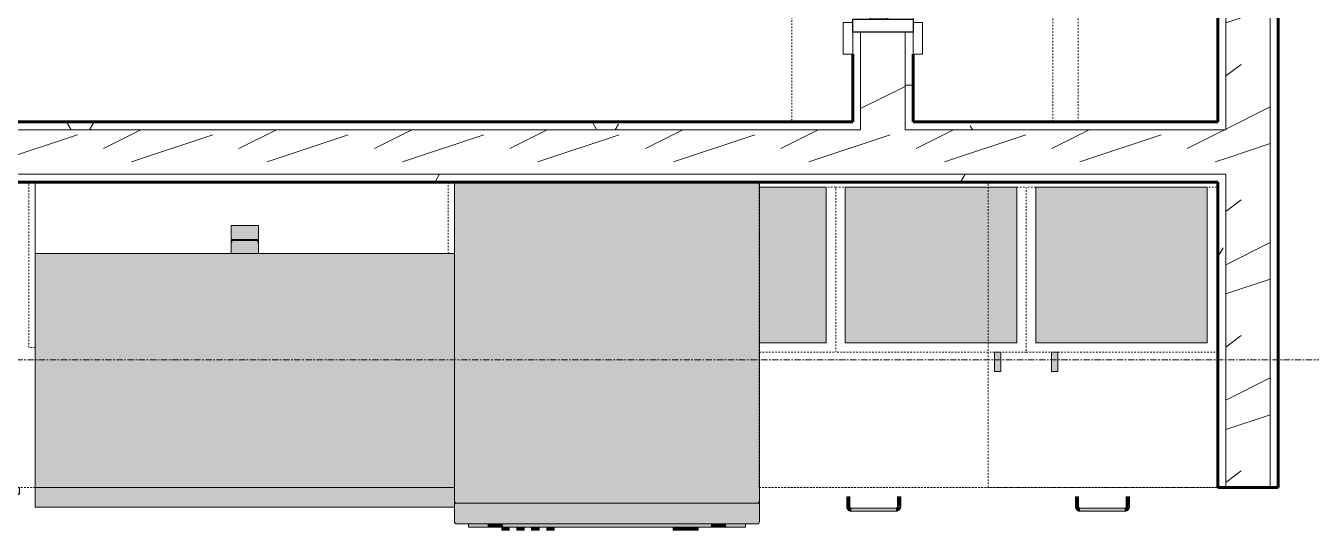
# Model space of a CAD drawing. Header units: inches. Extents: x -4169 to -1846, y 9706 to 12377.
# Drawn here: x -3279.5 to -3178.3, y 10153.8 to 10193.5 of the extents above; entities that cross this region are included whole.
import ezdxf

# ---------------------------------------------------------------- set-up
doc = ezdxf.new("R2010")
doc.units = ezdxf.units.IN
doc.header["$MEASUREMENT"] = 0
doc.linetypes.add('Dash', pattern=[0.25, 0.125, -0.125])
doc.linetypes.add('Grid Line 1_2_', pattern=[0.875, 0.5, -0.125, 0.125, -0.125])
for name, color, linetype, lineweight in [('0-1', 7, 'Continuous', 5), ('0-2', 10, 'Continuous', 18), ('A-DOOR-1', 7, 'Continuous', 9), ('A-DOOR-2', 50, 'Continuous', 30), ('A-DOOR-FRAM-1', 50, 'Continuous', 30), ('A-GENM-1', 11, 'Continuous', 9), ('A-GENM-2', 7, 'Continuous', 9), ('A-WALL-2', 250, 'Continuous', 60), ('A-WALL-3', 10, 'Continuous', 18), ('A-WALL-PATT-1', 7, 'Continuous', 9), ('A-WALL-PATT-2', 253, 'Continuous', 9), ('I-FURN-HDLN-1', 7, 'Dash', 9), ('P-SANR-FIXT-2', 7, 'Continuous', 9), ('P-SANR-FIXT-3', 55, 'Continuous', 9), ('Q-CASE', 31, 'Continuous', 9), ('Q-CASE-1', 253, 'Continuous', 9), ('Q-CASE-3', 7, 'Continuous', 9), ('Q-CASE-4', 7, 'Dash', 9), ('Q-CASE-HDLN-1', 7, 'Dash', 9), ('Q-CASE-HDLN-2', 31, 'Continuous', 9), ('Q-SPCQ-1', 8, 'Continuous', 5), ('Q-SPCQ-2', 7, 'Continuous', 9), ('S-GRID-1', 1, 'Grid Line 1_2_', 9)]:
    doc.layers.add(name, color=color, linetype=linetype, lineweight=lineweight)
pattern_1 = [(0, (0, 0), (20.48, 5.12), [0.845, -14.515, 0.845, -14.515, -81.92]), (0, (0, 0), (20.48, 5.12), [-30.72, 0.845, -29.875, 0.845, -14.515, -35.84]), (0, (0, 0), (20.48, 5.12), [-76.8, 0.845, -9.395, 0.845, -24.755]), (120, (7.68, 2.56), (-14.67405, 15.1762003), [0.845, -14.515, 0.845, -14.515, -81.92]), (120, (7.68, 2.56), (-14.67405, 15.1762003), [-30.72, 0.845, -29.875, 0.845, -14.515, -35.84]), (120, (7.68, 2.56), (-14.67405, 15.1762003), [-76.8, 0.845, -9.395, 0.845, -24.755]), (240, (10.24, 12.8), (-5.80595, -20.2962003), [0.845, -14.515, 0.845, -14.515, -81.92]), (240, (10.24, 12.8), (-5.80595, -20.2962003), [-30.72, 0.845, -29.875, 0.845, -14.515, -35.84]), (240, (10.24, 12.8), (-5.80595, -20.2962003), [-76.8, 0.845, -9.395, 0.845, -24.755])]
pattern_2 = [(216.87, (4.265, 10.662), (31.9871619, 21.32545714), [5.331, -47.981]), (206.565, (10.662, 7.464), (-10.662476, -10.6620098), [11.921, -11.921]), (198.435, (10.662, 2.132), (-21.3244936, -10.6625869), [6.744, -26.974])]

# ---------------------------------------------------------------- blocks, each defined once
blk = doc.blocks.new('FOLDING_SLIDING CLOSET - 60_ x 80_-1494136-ENLARGED RCP - 1ST FLOOR PLAN')
at = {"layer": 'A-DOOR-1'}
for p, q in [((-32.75, 3.25), (-30.25, 3.25)), ((-32.75, 2.5), (-32.75, 3.25)), ((-30.25, 3.25), (-30.25, 2.5)), ((30.25, 3.25), (32.75, 3.25)), ((30.25, 2.5), (30.25, 3.25)), ((32.75, 3.25), (32.75, 2.5)), ((-30.25, 2.5), (-32.75, 2.5)), ((32.75, 2.5), (30.25, 2.5)), ((-32.75, -2.25), (-30.25, -2.25)), ((-32.75, -3), (-32.75, -2.25)), ((-30.25, -3), (-32.75, -3)), ((-30.25, -2.25), (-30.25, -3)), ((30.25, -2.25), (32.75, -2.25)), ((30.25, -3), (30.25, -2.25)), ((32.75, -3), (30.25, -3)), ((32.75, -2.25), (32.75, -3))]:
    blk.add_line(p, q, dxfattribs=at)
at = {"layer": 'A-DOOR-2'}
for p, q in [((-1, 0.5), (30, 0.5)), ((-1, -0.88), (-1, 0.5)), ((30, 0.5), (30, -0.88)), ((-30, -0.88), (1, -0.88)), ((-30, -2.25), (-30, -0.88)), ((30, -0.88), (-1, -0.88)), ((1, -0.88), (1, -2.25)), ((1, -2.25), (-30, -2.25))]:
    blk.add_line(p, q, dxfattribs=at)
at = {"layer": 'A-DOOR-FRAM-1'}
for p, q in [((-31, 2.5), (-30, 2.5)), ((-31, -2.25), (-31, 2.5)), ((-30, 2.5), (-30, -2.25)), ((30, 2.5), (31, 2.5)), ((30, -2.25), (30, 2.5)), ((31, 2.5), (31, -2.25)), ((-30, -2.25), (-31, -2.25)), ((31, -2.25), (30, -2.25))]:
    blk.add_line(p, q, dxfattribs=at)
blk = doc.blocks.new('OD_CW_Closet - OD_CW_Closet-2480202-ENLARGED RCP - 1ST FLOOR PLAN')
at = {"layer": 'Q-CASE-HDLN-1'}
for p, q in [((8.8, 0), (68.8, 0)), ((0.74, -11), (75.64, -11)), ((0.74, -13), (75.64, -13))]:
    blk.add_line(p, q, dxfattribs=at)
blk = doc.blocks.new('OD_CW_Countertop - OD_CW_Countertop-2425089-ENLARGED RCP - 1ST FLOOR PLAN')
at = {"layer": 'Q-CASE-HDLN-1'}
for p, q in [((0.74, 0), (36.83, 0)), ((93.83, 0), (95.08, 0))]:
    blk.add_line(p, q, dxfattribs=at)
blk = doc.blocks.new('300 Series Wall Hung Cabinet_302 - 33_-2352489-ENLARGED RCP - 1ST FLOOR PLAN')
at = {"layer": 'Q-CASE-4'}
for p, q in [((16, 15.38), (16.5, 15.38)), ((16.5, 15.38), (16.5, 2.37)), ((-16.5, 2.37), (-16.5, 7.97))]:
    blk.add_line(p, q, dxfattribs=at)
blk = doc.blocks.new('Base_Unit_4_drawer_12137 - 15_-2364154-ENLARGED RCP - 1ST FLOOR PLAN')
at = {"layer": 'Q-CASE'}
for points in [[(-4.17, -24), (6.49, -24), (6.49, -2), (-5.01, -2), (-5.01, -24)], [(4.27, -24.54), (6.99, -24.54), (6.99, -24), (-5.64, -24), (-5.64, -24.54), (0.05, -24.54)], [(4.27, -24.59), (6.77, -24.59), (6.85, -24.54), (-5.53, -24.56), (-5.42, -24.59), (0.05, -24.59)], [(-5.16, -24.67), (6.61, -24.67), (6.77, -24.59), (-5.42, -24.59), (-5.26, -24.67)], [(6.24, -24.75), (6.42, -24.68), (6.24, -24.67), (-5.01, -24.69), (-4.81, -24.75), (4.27, -24.75)], [(-1.23, -25.5), (-1.14, -25.5), (-1.15, -24.75), (-1.38, -24.75), (-1.37, -25.5), (-1.23, -25.5)], [(2.7, -25.5), (2.86, -25.5), (2.85, -24.75), (2.62, -24.75), (2.63, -25.5), (2.68, -25.5)], [(-1.01, -25.84), (-1.03, -25.64), (-1.2, -25.5), (-1.35, -25.5), (-1.31, -25.69), (-1.28, -25.77), (-1.12, -25.83)], [(0.05, -25.87), (2.49, -25.86), (2.49, -25.62), (-1.01, -25.64), (-1.01, -25.87)], [(2.49, -25.84), (2.64, -25.81), (2.76, -25.75), (2.82, -25.61), (2.8, -25.5), (2.65, -25.5), (2.49, -25.69), (2.49, -25.81)], [(2.49, -25.64), (2.6, -25.55), (2.62, -25.51), (2.5, -25.63)]]:
    blk.add_hatch(color=256, dxfattribs=at).paths.add_polyline_path(points, flags=0)
at = {"layer": 'Q-CASE-HDLN-1'}
for p, q in [((8.24, 0), (-6.76, 0)), ((-6.76, -24), (-6.76, 0)), ((8.24, -24), (8.24, 0)), ((8.24, -24), (-6.76, -24))]:
    blk.add_line(p, q, dxfattribs=at)
at = {"layer": 'Q-CASE-HDLN-2'}
for p, q in [((-5.01, -24), (-5.01, -2)), ((-5.01, -2), (6.49, -2)), ((6.49, -2), (6.49, -24)), ((6.99, -24), (-5.64, -24)), ((-5.64, -24.54), (-5.64, -24)), ((6.99, -24), (6.99, -24.54)), ((6.99, -24.54), (-5.64, -24.54)), ((-5.42, -24.59), (6.77, -24.59)), ((6.54, -24.67), (-5.19, -24.67)), ((-4.89, -24.75), (6.24, -24.75)), ((-1.39, -25.5), (-1.39, -24.75)), ((-1.39, -25.5), (-1.39, -24.75)), ((-1.39, -25.5), (-1.39, -24.75)), ((-1.39, -25.5), (-1.39, -24.75)), ((-1.14, -24.75), (-1.14, -25.5)), ((-1.14, -24.75), (-1.14, -25.5)), ((-1.14, -24.75), (-1.14, -25.5)), ((-1.14, -24.75), (-1.14, -25.5)), ((2.61, -25.5), (2.61, -24.75)), ((2.61, -25.5), (2.61, -24.75)), ((2.61, -25.5), (2.61, -24.75)), ((2.61, -25.5), (2.61, -24.75)), ((2.86, -24.75), (2.86, -25.5)), ((2.86, -24.75), (2.86, -25.5)), ((2.86, -24.75), (2.86, -25.5)), ((2.86, -24.75), (2.86, -25.5)), ((-1.31, -25.72), (-1.39, -25.5)), ((-1.31, -25.72), (-1.39, -25.5)), ((-1.31, -25.72), (-1.39, -25.5)), ((-1.14, -25.5), (-1.12, -25.54)), ((-1.14, -25.5), (-1.12, -25.54)), ((-1.14, -25.5), (-1.12, -25.54)), ((-1.01, -25.87), (-1.1, -25.83)), ((-1.01, -25.87), (-1.1, -25.83)), ((-1.01, -25.87), (-1.1, -25.83)), ((-1.01, -25.62), (2.49, -25.62)), ((2.49, -25.87), (-1.01, -25.87)), ((2.49, -25.62), (2.52, -25.6)), ((2.49, -25.62), (2.52, -25.6)), ((2.49, -25.62), (2.52, -25.6)), ((2.71, -25.8), (2.49, -25.87)), ((2.71, -25.8), (2.49, -25.87)), ((2.71, -25.8), (2.49, -25.87)), ((2.86, -25.5), (2.82, -25.59)), ((2.86, -25.5), (2.82, -25.59)), ((2.86, -25.5), (2.82, -25.59))]:
    blk.add_line(p, q, dxfattribs=at)
at = {"layer": 'Q-CASE-HDLN-2', "flags": 128}
for points in [[(-1.01, -25.87), (-1.31, -25.72), (-1.39, -25.5)], [(-1.14, -25.5), (-1.08, -25.61), (-1.01, -25.62)], [(2.86, -25.5), (2.71, -25.8), (2.49, -25.87)], [(2.49, -25.62), (2.59, -25.57), (2.61, -25.5)]]:
    blk.add_lwpolyline(points, dxfattribs=at)
at = {"layer": 'Q-CASE-HDLN-2'}
for points in [[(-5.64, -24.54), (-5.6, -24.54), (-5.53, -24.55), (-5.45, -24.58), (-5.42, -24.59)], [(-5.42, -24.59), (-5.4, -24.61), (-5.34, -24.64), (-5.26, -24.67), (-5.19, -24.67), (-5.16, -24.67)], [(-5.16, -24.67), (-5.19, -24.67), (-5.23, -24.67), (-5.26, -24.67)], [(-5.26, -24.67), (-5.23, -24.67), (-5.19, -24.67), (-5.16, -24.67)], [(-5.16, -24.67), (-5.19, -24.67), (-5.23, -24.67), (-5.26, -24.67)], [(-5.26, -24.67), (-5.23, -24.67), (-5.19, -24.67), (-5.16, -24.67)], [(-5.16, -24.67), (-5.19, -24.67), (-5.23, -24.67), (-5.26, -24.67)], [(-5.07, -24.68), (-5.03, -24.68), (-4.97, -24.7), (-4.91, -24.73), (-4.89, -24.75)], [(6.42, -24.68), (6.38, -24.68), (6.32, -24.7), (6.26, -24.73), (6.24, -24.75)], [(6.77, -24.59), (6.75, -24.61), (6.69, -24.64), (6.61, -24.67), (6.55, -24.67), (6.51, -24.67)], [(6.61, -24.67), (6.58, -24.67), (6.54, -24.67), (6.51, -24.67)], [(6.61, -24.67), (6.58, -24.67), (6.55, -24.67), (6.51, -24.67)], [(6.61, -24.67), (6.58, -24.67), (6.54, -24.67), (6.51, -24.67)], [(6.61, -24.67), (6.58, -24.67), (6.55, -24.67), (6.51, -24.67)], [(6.61, -24.67), (6.58, -24.67), (6.54, -24.67), (6.51, -24.67)], [(6.99, -24.54), (6.95, -24.54), (6.88, -24.55), (6.81, -24.58), (6.77, -24.59)]]:
    blk.add_open_spline(points, degree=3, dxfattribs=at)
blk = doc.blocks.new('Vanity Cabinet-Double Door - 33_-2164608-ENLARGED RCP - 1ST FLOOR PLAN')
at = {"layer": 'Q-CASE-3'}
for p, q in [((-15.76, -24), (-15.76, 0)), ((-15.76, 0), (17.24, 0)), ((17.24, 0), (17.24, -24)), ((17.24, -24), (-15.76, -24))]:
    blk.add_line(p, q, dxfattribs=at)
blk = doc.blocks.new('300 Series Wall Hung Cabinet_301 - 15_ x 30_-2451780-ENLARGED RCP - 1ST FLOOR PLAN')
at = {"layer": 'Q-CASE-1'}
blk.add_hatch(color=256, dxfattribs=at).paths.add_polyline_path([(1.5, -12.44), (6.75, -12.44), (6.75, -0.19), (1.5, -0.19), (1.5, -12.28)], flags=0)
at = {"layer": 'Q-CASE-3'}
for p, q in [((1.5, -0.19), (6.75, -0.19)), ((6.75, -0.19), (6.75, -12.44)), ((6.75, -12.44), (1.5, -12.44))]:
    blk.add_line(p, q, dxfattribs=at)
at = {"layer": 'Q-CASE-4'}
for p, q in [((7.5, -0.19), (1.5, -0.19)), ((7.5, -13.19), (7.5, -0.19)), ((1.5, -13.19), (7.5, -13.19))]:
    blk.add_line(p, q, dxfattribs=at)
blk = doc.blocks.new('Drawer_Base_Cabinet_3_drawer_12205 - 18_-2359198-ENLARGED RCP - 1ST FLOOR PLAN')
at = {"layer": 'Q-CASE'}
for points in [[(-1.15, 25.5), (-1.38, 25.5), (-1.37, 24.75), (-1.14, 24.75), (-1.14, 25.5)], [(-1.01, 25.84), (-1.2, 25.8), (-1.28, 25.77), (-1.34, 25.61), (-1.32, 25.5), (-1.15, 25.52), (-1.01, 25.69), (-1.01, 25.81)], [(-1.01, 25.64), (-1.12, 25.55), (-1.14, 25.51), (-1.02, 25.63)], [(-1.01, 25.87), (-1.01, 25.62), (2.49, 25.64), (2.49, 25.87)], [(2.49, 25.84), (2.51, 25.64), (2.68, 25.5), (2.83, 25.5), (2.79, 25.69), (2.72, 25.78), (2.6, 25.83)], [(2.68, 25.5), (2.62, 25.5), (2.63, 24.75), (2.86, 24.75), (2.85, 25.5), (2.7, 25.5)]]:
    blk.add_hatch(color=256, dxfattribs=at).paths.add_polyline_path(points, flags=0)
at = {"layer": 'Q-CASE-HDLN-1'}
for p, q in [((9.74, 24), (-8.26, 24)), ((-8.26, 24), (-8.26, 0)), ((9.74, 24), (9.74, 0)), ((9.74, 0), (-8.26, 0))]:
    blk.add_line(p, q, dxfattribs=at)
at = {"layer": 'Q-CASE-HDLN-2'}
for p, q in [((-1.39, 24.75), (-1.39, 25.5)), ((-1.39, 24.75), (-1.39, 25.5)), ((-1.39, 24.75), (-1.39, 25.5)), ((-1.14, 25.5), (-1.14, 24.75)), ((-1.14, 25.5), (-1.14, 24.75)), ((-1.14, 25.5), (-1.14, 24.75)), ((-1.01, 25.87), (2.49, 25.87)), ((2.49, 25.62), (-1.01, 25.62)), ((2.61, 24.75), (2.61, 25.5)), ((2.61, 24.75), (2.61, 25.5)), ((2.61, 24.75), (2.61, 25.5)), ((2.86, 25.5), (2.86, 24.75)), ((2.86, 25.5), (2.86, 24.75)), ((2.86, 25.5), (2.86, 24.75)), ((-1.39, 24.75), (-1.14, 24.75)), ((-1.38, 24.75), (-1.39, 24.75)), ((-1.39, 24.75), (-1.38, 24.75)), ((-1.38, 24.75), (-1.39, 24.75)), ((-1.39, 24.75), (-1.38, 24.75)), ((-1.38, 24.75), (-1.39, 24.75)), ((-1.14, 24.75), (-1.14, 24.75)), ((-1.14, 24.75), (-1.14, 24.75)), ((-1.14, 24.75), (-1.14, 24.75)), ((-1.14, 24.75), (-1.14, 24.75)), ((-1.14, 24.75), (-1.14, 24.75)), ((2.62, 24.75), (2.61, 24.75)), ((2.61, 24.75), (2.86, 24.75)), ((2.62, 24.75), (2.61, 24.75)), ((2.61, 24.75), (2.62, 24.75)), ((2.62, 24.75), (2.61, 24.75)), ((2.61, 24.75), (2.62, 24.75)), ((2.86, 24.75), (2.86, 24.75)), ((2.86, 24.75), (2.86, 24.75)), ((2.86, 24.75), (2.86, 24.75)), ((2.86, 24.75), (2.86, 24.75)), ((2.86, 24.75), (2.86, 24.75))]:
    blk.add_line(p, q, dxfattribs=at)
at = {"layer": 'Q-CASE-HDLN-2', "flags": 128}
for points in [[(-1.39, 25.5), (-1.39, 25.51), (-1.39, 25.53), (-1.38, 25.54), (-1.38, 25.56), (-1.38, 25.57), (-1.38, 25.59), (-1.37, 25.6), (-1.37, 25.62), (-1.36, 25.63), (-1.36, 25.65), (-1.35, 25.66), (-1.34, 25.67), (-1.34, 25.69), (-1.33, 25.7), (-1.32, 25.71), (-1.31, 25.72), (-1.3, 25.74), (-1.29, 25.75), (-1.28, 25.76), (-1.27, 25.77), (-1.26, 25.78), (-1.25, 25.79), (-1.24, 25.8), (-1.23, 25.81), (-1.21, 25.82), (-1.2, 25.82), (-1.19, 25.83), (-1.18, 25.84), (-1.16, 25.84), (-1.15, 25.85), (-1.13, 25.85), (-1.12, 25.86), (-1.11, 25.86), (-1.09, 25.87), (-1.08, 25.87), (-1.06, 25.87), (-1.05, 25.87), (-1.03, 25.87), (-1.02, 25.87), (-1.01, 25.87)], [(-1.39, 25.5), (-1.39, 25.51), (-1.39, 25.53), (-1.38, 25.54), (-1.38, 25.56), (-1.38, 25.57), (-1.38, 25.59), (-1.37, 25.6), (-1.37, 25.62), (-1.36, 25.63), (-1.36, 25.65), (-1.35, 25.66), (-1.34, 25.67), (-1.34, 25.69), (-1.33, 25.7), (-1.32, 25.71), (-1.31, 25.72), (-1.3, 25.74), (-1.29, 25.75), (-1.28, 25.76)], [(-1.39, 25.5), (-1.39, 25.51), (-1.39, 25.53), (-1.38, 25.54), (-1.38, 25.56), (-1.38, 25.57), (-1.38, 25.59), (-1.37, 25.6), (-1.37, 25.62), (-1.36, 25.63), (-1.36, 25.65), (-1.35, 25.66), (-1.34, 25.67), (-1.34, 25.69), (-1.33, 25.7), (-1.32, 25.71), (-1.31, 25.72), (-1.3, 25.74), (-1.29, 25.75), (-1.28, 25.76)], [(-1.26, 25.78), (-1.25, 25.79), (-1.24, 25.8), (-1.23, 25.81), (-1.21, 25.82), (-1.2, 25.82), (-1.19, 25.83), (-1.18, 25.84), (-1.16, 25.84), (-1.15, 25.85), (-1.13, 25.85), (-1.12, 25.86), (-1.11, 25.86), (-1.09, 25.87), (-1.08, 25.87), (-1.06, 25.87), (-1.05, 25.87), (-1.03, 25.87), (-1.02, 25.87), (-1.01, 25.87)], [(-1.26, 25.78), (-1.25, 25.79), (-1.24, 25.8), (-1.23, 25.81), (-1.21, 25.82), (-1.2, 25.82), (-1.19, 25.83), (-1.18, 25.84), (-1.16, 25.84), (-1.15, 25.85), (-1.13, 25.85), (-1.12, 25.86), (-1.11, 25.86), (-1.09, 25.87), (-1.08, 25.87), (-1.06, 25.87), (-1.05, 25.87), (-1.03, 25.87), (-1.02, 25.87), (-1.01, 25.87)], [(-1.05, 25.62), (-1.05, 25.62), (-1.06, 25.62), (-1.06, 25.62), (-1.07, 25.61), (-1.07, 25.61), (-1.07, 25.61), (-1.08, 25.61), (-1.08, 25.6), (-1.09, 25.6), (-1.09, 25.6), (-1.09, 25.59), (-1.1, 25.59), (-1.1, 25.59), (-1.11, 25.58), (-1.11, 25.58), (-1.11, 25.58), (-1.11, 25.57), (-1.12, 25.57), (-1.12, 25.56), (-1.12, 25.56), (-1.12, 25.55), (-1.13, 25.55), (-1.13, 25.55), (-1.13, 25.54), (-1.13, 25.54), (-1.13, 25.53), (-1.13, 25.53), (-1.14, 25.52), (-1.14, 25.52), (-1.14, 25.51), (-1.14, 25.51), (-1.14, 25.5), (-1.14, 25.5)], [(-1.14, 25.51), (-1.14, 25.51), (-1.14, 25.5), (-1.14, 25.5)], [(-1.14, 25.51), (-1.14, 25.51), (-1.14, 25.5), (-1.14, 25.5)], [(-1.01, 25.62), (-1.02, 25.62), (-1.02, 25.62), (-1.03, 25.62), (-1.03, 25.62), (-1.04, 25.62), (-1.04, 25.62), (-1.05, 25.62)], [(-1.01, 25.62), (-1.02, 25.62), (-1.02, 25.62)], [(-1.01, 25.62), (-1.02, 25.62), (-1.02, 25.62)], [(2.49, 25.87), (2.5, 25.87), (2.52, 25.87), (2.53, 25.87), (2.55, 25.87), (2.56, 25.87), (2.58, 25.86), (2.59, 25.86), (2.61, 25.86), (2.62, 25.85), (2.63, 25.85), (2.65, 25.84), (2.66, 25.83), (2.67, 25.83), (2.69, 25.82), (2.7, 25.81), (2.71, 25.8), (2.72, 25.79), (2.73, 25.78), (2.75, 25.77), (2.76, 25.76), (2.77, 25.75), (2.78, 25.74), (2.79, 25.73), (2.79, 25.72), (2.8, 25.7), (2.81, 25.69), (2.82, 25.68), (2.83, 25.66), (2.83, 25.65), (2.84, 25.64), (2.84, 25.62), (2.85, 25.61), (2.85, 25.59), (2.85, 25.58), (2.86, 25.56), (2.86, 25.55), (2.86, 25.53), (2.86, 25.52), (2.86, 25.5), (2.86, 25.5)], [(2.49, 25.87), (2.5, 25.87), (2.52, 25.87), (2.53, 25.87), (2.55, 25.87), (2.56, 25.87), (2.58, 25.86), (2.59, 25.86), (2.61, 25.86), (2.62, 25.85), (2.63, 25.85), (2.65, 25.84), (2.66, 25.83), (2.67, 25.83), (2.69, 25.82), (2.7, 25.81), (2.71, 25.8), (2.72, 25.79), (2.73, 25.78), (2.75, 25.77)], [(2.49, 25.87), (2.5, 25.87), (2.52, 25.87), (2.53, 25.87), (2.55, 25.87), (2.56, 25.87), (2.58, 25.86), (2.59, 25.86), (2.61, 25.86), (2.62, 25.85), (2.63, 25.85), (2.65, 25.84), (2.66, 25.83), (2.67, 25.83), (2.69, 25.82), (2.7, 25.81), (2.71, 25.8), (2.72, 25.79), (2.73, 25.78), (2.75, 25.77)], [(2.61, 25.5), (2.61, 25.5), (2.61, 25.51), (2.61, 25.51), (2.61, 25.52), (2.61, 25.52), (2.61, 25.53), (2.61, 25.53), (2.61, 25.54), (2.6, 25.54), (2.6, 25.55), (2.6, 25.55), (2.6, 25.56), (2.6, 25.56), (2.59, 25.57), (2.59, 25.57), (2.59, 25.57), (2.58, 25.58), (2.58, 25.58), (2.58, 25.59), (2.57, 25.59), (2.57, 25.59), (2.57, 25.6), (2.56, 25.6), (2.56, 25.6), (2.56, 25.61), (2.55, 25.61), (2.55, 25.61), (2.54, 25.61), (2.54, 25.61), (2.53, 25.62), (2.53, 25.62), (2.52, 25.62), (2.52, 25.62), (2.51, 25.62), (2.51, 25.62), (2.5, 25.62), (2.5, 25.62), (2.49, 25.62), (2.49, 25.62), (2.49, 25.62)], [(2.5, 25.62), (2.49, 25.62), (2.49, 25.62)], [(2.5, 25.62), (2.49, 25.62), (2.49, 25.62)], [(2.61, 25.5), (2.61, 25.5), (2.61, 25.51)], [(2.61, 25.5), (2.61, 25.5), (2.61, 25.51)], [(2.77, 25.75), (2.78, 25.74), (2.79, 25.73), (2.79, 25.72), (2.8, 25.7), (2.81, 25.69), (2.82, 25.68), (2.83, 25.66), (2.83, 25.65), (2.84, 25.64), (2.84, 25.62), (2.85, 25.61), (2.85, 25.59), (2.85, 25.58), (2.86, 25.56), (2.86, 25.55), (2.86, 25.53), (2.86, 25.52), (2.86, 25.5), (2.86, 25.5)], [(2.77, 25.75), (2.78, 25.74), (2.79, 25.73), (2.79, 25.72), (2.8, 25.7), (2.81, 25.69), (2.82, 25.68), (2.83, 25.66), (2.83, 25.65), (2.84, 25.64), (2.84, 25.62), (2.85, 25.61), (2.85, 25.59), (2.85, 25.58), (2.86, 25.56), (2.86, 25.55), (2.86, 25.53), (2.86, 25.52), (2.86, 25.5), (2.86, 25.5)]]:
    blk.add_lwpolyline(points, dxfattribs=at)
blk = doc.blocks.new('Bed-Standard - Queen 60_ x 79_-1433484-ENLARGED RCP - 1ST FLOOR PLAN')
at = {"layer": 'I-FURN-HDLN-1'}
for p, q in [((-55.31, 77.3), (64.69, 77.3)), ((64.69, 77.3), (64.69, -37.7))]:
    blk.add_line(p, q, dxfattribs=at)
blk = doc.blocks.new('300 Series Wall Hung Cabinet_301 - 15_ x 30_-2451685-ENLARGED RCP - 1ST FLOOR PLAN')
at = {"layer": 'Q-CASE-1'}
for points in [[(-5.01, 14.69), (-5.5, 14.69), (-5.5, 13.19), (-5.01, 13.19)], [(6.75, 12.44), (-6.75, 12.44), (-6.75, 0.19), (6.75, 0.19), (6.75, 2)]]:
    blk.add_hatch(color=256, dxfattribs=at).paths.add_polyline_path(points, flags=0)
at = {"layer": 'Q-CASE-3'}
for p, q in [((-5.01, 14.69), (-5.5, 14.69)), ((-5.5, 14.69), (-5.5, 13.19)), ((-5.01, 13.19), (-5.01, 14.69)), ((-5.5, 13.19), (-5.01, 13.19)), ((-6.75, 0.19), (-6.75, 12.44)), ((-6.75, 12.44), (6.75, 12.44)), ((6.75, 12.44), (6.75, 0.19)), ((6.75, 0.19), (-6.75, 0.19))]:
    blk.add_line(p, q, dxfattribs=at)
at = {"layer": 'Q-CASE-4'}
for p, q in [((-7.5, 0.19), (-7.5, 13.19)), ((-7.5, 13.19), (7.5, 13.19)), ((7.5, 13.19), (7.5, 0.19)), ((7.5, 0.19), (-7.5, 0.19))]:
    blk.add_line(p, q, dxfattribs=at)
blk = doc.blocks.new('300 Series Wall Hung Cabinet_301 - 15_ x 30_-V39-ENLARGED RCP - 1ST FLOOR PLAN')
at = {"layer": 'Q-CASE-1'}
for points in [[(6.75, -12.44), (6.75, -0.19), (-6.75, -0.19), (-6.75, -12.44), (-0.83, -12.44)], [(-5.01, -14.69), (-5.01, -13.19), (-5.5, -13.19), (-5.5, -14.69)]]:
    blk.add_hatch(color=256, dxfattribs=at).paths.add_polyline_path(points, flags=0)
at = {"layer": 'Q-CASE-3'}
for p, q in [((-6.75, -12.44), (-6.75, -0.19)), ((-6.75, -0.19), (6.75, -0.19)), ((6.75, -0.19), (6.75, -12.44)), ((6.75, -12.44), (-6.75, -12.44)), ((-5.01, -13.19), (-5.5, -13.19)), ((-5.5, -13.19), (-5.5, -14.69)), ((-5.01, -14.69), (-5.01, -13.19)), ((-5.5, -14.69), (-5.01, -14.69))]:
    blk.add_line(p, q, dxfattribs=at)
at = {"layer": 'Q-CASE-4'}
for p, q in [((7.5, -0.19), (-7.5, -0.19)), ((-7.5, -0.19), (-7.5, -13.19)), ((7.5, -13.19), (7.5, -0.19)), ((-7.5, -13.19), (7.5, -13.19))]:
    blk.add_line(p, q, dxfattribs=at)
blk = doc.blocks.new('Drawer_Base_Cabinet_3_drawer_12205 - 18_-V40-ENLARGED RCP - 1ST FLOOR PLAN')
at = {"layer": 'Q-CASE'}
for points in [[(-1.2, -25.5), (-1.14, -25.5), (-1.15, -24.75), (-1.38, -24.75), (-1.37, -25.5), (-1.23, -25.5)], [(2.7, -25.5), (2.86, -25.5), (2.85, -24.75), (2.62, -24.75), (2.63, -25.5), (2.68, -25.5)], [(-1.01, -25.84), (-1.03, -25.64), (-1.2, -25.5), (-1.35, -25.5), (-1.31, -25.69), (-1.28, -25.77), (-1.12, -25.83)], [(-1.01, -25.87), (2.49, -25.86), (2.49, -25.62), (-1.01, -25.64), (-1.01, -25.87)], [(2.49, -25.84), (2.64, -25.81), (2.76, -25.75), (2.82, -25.61), (2.8, -25.5), (2.65, -25.5), (2.49, -25.69), (2.49, -25.81)], [(2.49, -25.64), (2.6, -25.55), (2.62, -25.51), (2.5, -25.63)]]:
    blk.add_hatch(color=256, dxfattribs=at).paths.add_polyline_path(points, flags=0)
at = {"layer": 'Q-CASE-HDLN-1'}
for p, q in [((9.74, 0), (-8.26, 0)), ((-8.26, -24), (-8.26, 0)), ((9.74, -24), (9.74, 0)), ((9.74, -24), (-8.26, -24))]:
    blk.add_line(p, q, dxfattribs=at)
at = {"layer": 'Q-CASE-HDLN-2'}
for p, q in [((-1.39, -25.5), (-1.39, -24.75)), ((-1.39, -24.75), (-1.38, -24.75)), ((-1.14, -24.75), (-1.39, -24.75)), ((-1.39, -25.5), (-1.39, -24.75)), ((-1.39, -24.75), (-1.38, -24.75)), ((-1.38, -24.75), (-1.39, -24.75)), ((-1.39, -25.5), (-1.39, -24.75)), ((-1.39, -24.75), (-1.38, -24.75)), ((-1.38, -24.75), (-1.39, -24.75)), ((-1.14, -24.75), (-1.14, -25.5)), ((-1.14, -24.75), (-1.14, -24.75)), ((-1.14, -24.75), (-1.14, -25.5)), ((-1.14, -24.75), (-1.14, -24.75)), ((-1.14, -24.75), (-1.14, -24.75)), ((-1.14, -24.75), (-1.14, -25.5)), ((-1.14, -24.75), (-1.14, -24.75)), ((-1.14, -24.75), (-1.14, -24.75)), ((2.61, -25.5), (2.61, -24.75)), ((2.86, -24.75), (2.61, -24.75)), ((2.61, -24.75), (2.62, -24.75)), ((2.61, -25.5), (2.61, -24.75)), ((2.62, -24.75), (2.61, -24.75)), ((2.61, -24.75), (2.62, -24.75)), ((2.61, -25.5), (2.61, -24.75)), ((2.62, -24.75), (2.61, -24.75)), ((2.61, -24.75), (2.62, -24.75)), ((2.86, -24.75), (2.86, -25.5)), ((2.86, -24.75), (2.86, -24.75)), ((2.86, -24.75), (2.86, -25.5)), ((2.86, -24.75), (2.86, -24.75)), ((2.86, -24.75), (2.86, -24.75)), ((2.86, -24.75), (2.86, -25.5)), ((2.86, -24.75), (2.86, -24.75)), ((2.86, -24.75), (2.86, -24.75)), ((-1.01, -25.62), (2.49, -25.62)), ((2.49, -25.87), (-1.01, -25.87))]:
    blk.add_line(p, q, dxfattribs=at)
at = {"layer": 'Q-CASE-HDLN-2', "flags": 128}
for points in [[(-1.01, -25.87), (-1.03, -25.87), (-1.04, -25.87), (-1.06, -25.87), (-1.07, -25.87), (-1.09, -25.87), (-1.1, -25.86), (-1.12, -25.86), (-1.13, -25.86), (-1.14, -25.85), (-1.16, -25.85), (-1.17, -25.84), (-1.19, -25.83), (-1.2, -25.83), (-1.21, -25.82), (-1.22, -25.81), (-1.24, -25.8), (-1.25, -25.79), (-1.26, -25.78), (-1.27, -25.77), (-1.28, -25.76), (-1.29, -25.75), (-1.3, -25.74), (-1.31, -25.73), (-1.32, -25.72), (-1.33, -25.7), (-1.34, -25.69), (-1.34, -25.68), (-1.35, -25.66), (-1.36, -25.65), (-1.36, -25.64), (-1.37, -25.62), (-1.37, -25.61), (-1.38, -25.59), (-1.38, -25.58), (-1.38, -25.56), (-1.38, -25.55), (-1.39, -25.53), (-1.39, -25.52), (-1.39, -25.5), (-1.39, -25.5)], [(-1.29, -25.75), (-1.3, -25.74), (-1.31, -25.73), (-1.32, -25.72), (-1.33, -25.7), (-1.34, -25.69), (-1.34, -25.68), (-1.35, -25.66), (-1.36, -25.65), (-1.36, -25.64), (-1.37, -25.62), (-1.37, -25.61), (-1.38, -25.59), (-1.38, -25.58), (-1.38, -25.56), (-1.38, -25.55), (-1.39, -25.53), (-1.39, -25.52), (-1.39, -25.5), (-1.39, -25.5)], [(-1.29, -25.75), (-1.3, -25.74), (-1.31, -25.73), (-1.32, -25.72), (-1.33, -25.7), (-1.34, -25.69), (-1.34, -25.68), (-1.35, -25.66), (-1.36, -25.65), (-1.36, -25.64), (-1.37, -25.62), (-1.37, -25.61), (-1.38, -25.59), (-1.38, -25.58), (-1.38, -25.56), (-1.38, -25.55), (-1.39, -25.53), (-1.39, -25.52), (-1.39, -25.5), (-1.39, -25.5)], [(-1.01, -25.87), (-1.03, -25.87), (-1.04, -25.87), (-1.06, -25.87), (-1.07, -25.87), (-1.09, -25.87), (-1.1, -25.86), (-1.12, -25.86), (-1.13, -25.86), (-1.14, -25.85), (-1.16, -25.85), (-1.17, -25.84), (-1.19, -25.83), (-1.2, -25.83), (-1.21, -25.82), (-1.22, -25.81), (-1.24, -25.8), (-1.25, -25.79), (-1.26, -25.78), (-1.27, -25.77)], [(-1.01, -25.87), (-1.03, -25.87), (-1.04, -25.87), (-1.06, -25.87), (-1.07, -25.87), (-1.09, -25.87), (-1.1, -25.86), (-1.12, -25.86), (-1.13, -25.86), (-1.14, -25.85), (-1.16, -25.85), (-1.17, -25.84), (-1.19, -25.83), (-1.2, -25.83), (-1.21, -25.82), (-1.22, -25.81), (-1.24, -25.8), (-1.25, -25.79), (-1.26, -25.78), (-1.27, -25.77)], [(-1.14, -25.5), (-1.14, -25.5), (-1.14, -25.51), (-1.14, -25.51), (-1.14, -25.52), (-1.13, -25.52), (-1.13, -25.53), (-1.13, -25.53), (-1.13, -25.54), (-1.13, -25.54), (-1.13, -25.55), (-1.13, -25.55), (-1.12, -25.56), (-1.12, -25.56), (-1.12, -25.57), (-1.12, -25.57), (-1.11, -25.57), (-1.11, -25.58), (-1.11, -25.58), (-1.1, -25.59), (-1.1, -25.59), (-1.1, -25.59), (-1.09, -25.6), (-1.09, -25.6), (-1.08, -25.6), (-1.08, -25.61), (-1.08, -25.61), (-1.07, -25.61), (-1.07, -25.61), (-1.06, -25.61), (-1.06, -25.62), (-1.05, -25.62), (-1.05, -25.62), (-1.04, -25.62), (-1.04, -25.62), (-1.03, -25.62), (-1.03, -25.62), (-1.02, -25.62), (-1.02, -25.62), (-1.01, -25.62), (-1.01, -25.62)], [(-1.14, -25.5), (-1.14, -25.5), (-1.14, -25.51)], [(-1.14, -25.5), (-1.14, -25.5), (-1.14, -25.51)], [(-1.02, -25.62), (-1.02, -25.62), (-1.01, -25.62)], [(-1.02, -25.62), (-1.02, -25.62), (-1.01, -25.62)], [(2.86, -25.5), (2.86, -25.51), (2.86, -25.53), (2.86, -25.54), (2.86, -25.56), (2.86, -25.57), (2.85, -25.59), (2.85, -25.6), (2.84, -25.62), (2.84, -25.63), (2.83, -25.65), (2.83, -25.66), (2.82, -25.67), (2.81, -25.69), (2.81, -25.7), (2.8, -25.71), (2.79, -25.72), (2.78, -25.74), (2.77, -25.75), (2.76, -25.76), (2.75, -25.77), (2.74, -25.78), (2.73, -25.79), (2.71, -25.8), (2.7, -25.81), (2.69, -25.82), (2.68, -25.82), (2.66, -25.83), (2.65, -25.84), (2.64, -25.84), (2.62, -25.85), (2.61, -25.85), (2.6, -25.86), (2.58, -25.86), (2.57, -25.87), (2.55, -25.87), (2.54, -25.87), (2.52, -25.87), (2.51, -25.87), (2.49, -25.87), (2.49, -25.87)], [(2.49, -25.62), (2.49, -25.62), (2.5, -25.62), (2.5, -25.62), (2.51, -25.62), (2.51, -25.62), (2.52, -25.62), (2.52, -25.62), (2.53, -25.62), (2.53, -25.62), (2.54, -25.62), (2.54, -25.61), (2.55, -25.61), (2.55, -25.61), (2.55, -25.61), (2.56, -25.6), (2.56, -25.6), (2.57, -25.6), (2.57, -25.59), (2.57, -25.59), (2.58, -25.59), (2.58, -25.58), (2.58, -25.58), (2.59, -25.58), (2.59, -25.57), (2.59, -25.57), (2.6, -25.56), (2.6, -25.56), (2.6, -25.55), (2.6, -25.55), (2.6, -25.55), (2.61, -25.54), (2.61, -25.54), (2.61, -25.53), (2.61, -25.53), (2.61, -25.52), (2.61, -25.52), (2.61, -25.51), (2.61, -25.51), (2.61, -25.5), (2.61, -25.5)], [(2.49, -25.62), (2.49, -25.62), (2.5, -25.62)], [(2.49, -25.62), (2.49, -25.62), (2.5, -25.62)], [(2.74, -25.78), (2.73, -25.79), (2.71, -25.8), (2.7, -25.81), (2.69, -25.82), (2.68, -25.82), (2.66, -25.83), (2.65, -25.84), (2.64, -25.84), (2.62, -25.85), (2.61, -25.85), (2.6, -25.86), (2.58, -25.86), (2.57, -25.87), (2.55, -25.87), (2.54, -25.87), (2.52, -25.87), (2.51, -25.87), (2.49, -25.87), (2.49, -25.87)], [(2.74, -25.78), (2.73, -25.79), (2.71, -25.8), (2.7, -25.81), (2.69, -25.82), (2.68, -25.82), (2.66, -25.83), (2.65, -25.84), (2.64, -25.84), (2.62, -25.85), (2.61, -25.85), (2.6, -25.86), (2.58, -25.86), (2.57, -25.87), (2.55, -25.87), (2.54, -25.87), (2.52, -25.87), (2.51, -25.87), (2.49, -25.87), (2.49, -25.87)], [(2.61, -25.51), (2.61, -25.51), (2.61, -25.5), (2.61, -25.5)], [(2.61, -25.51), (2.61, -25.51), (2.61, -25.5), (2.61, -25.5)], [(2.86, -25.5), (2.86, -25.51), (2.86, -25.53), (2.86, -25.54), (2.86, -25.56), (2.86, -25.57), (2.85, -25.59), (2.85, -25.6), (2.84, -25.62), (2.84, -25.63), (2.83, -25.65), (2.83, -25.66), (2.82, -25.67), (2.81, -25.69), (2.81, -25.7), (2.8, -25.71), (2.79, -25.72), (2.78, -25.74), (2.77, -25.75), (2.76, -25.76)], [(2.86, -25.5), (2.86, -25.51), (2.86, -25.53), (2.86, -25.54), (2.86, -25.56), (2.86, -25.57), (2.85, -25.59), (2.85, -25.6), (2.84, -25.62), (2.84, -25.63), (2.83, -25.65), (2.83, -25.66), (2.82, -25.67), (2.81, -25.69), (2.81, -25.7), (2.8, -25.71), (2.79, -25.72), (2.78, -25.74), (2.77, -25.75), (2.76, -25.76)]]:
    blk.add_lwpolyline(points, dxfattribs=at)
blk = doc.blocks.new('kitchen_faucet_14143 - kitchen_faucet_14143-V41-ENLARGED RCP - 1ST FLOOR PLAN')
at = {"layer": 'A-GENM-1'}
for points in [[(1.24, 1.08), (1.24, -1.08), (2.26, -1.08), (2.26, 1.08), (1.9, 1.08)], [(2.26, -0.58), (2.26, -1.02), (2.34, -1.02), (2.34, 1.02), (2.26, 1.01), (2.26, -0.54)], [(2.34, -0.54), (2.34, -1.08), (3.44, -1.08), (3.44, 1.08), (2.34, 1.08), (2.34, -0.28)]]:
    blk.add_hatch(color=256, dxfattribs=at).paths.add_polyline_path(points, flags=0)
at = {"layer": 'A-GENM-2'}
for p, q in [((1.24, 1.08), (2.26, 1.08)), ((2.1, 1.02), (2.34, 1.02)), ((2.26, -1.08), (2.26, 1.08)), ((2.34, 1.08), (3.44, 1.08)), ((2.34, 1.08), (2.34, -1.08)), ((3.44, -1.08), (3.44, 1.08)), ((2.26, -1.08), (1.24, -1.08)), ((2.34, -1.02), (2.1, -1.02)), ((3.44, -1.08), (2.34, -1.08))]:
    blk.add_line(p, q, dxfattribs=at)
blk = doc.blocks.new('Stainless Steel Farmhous Kitchen Sink - Stainless Steel Farmhous Kitchen Sink-V42-ENLARGED RCP - 1ST FLOOR PLAN')
at = {"layer": 'P-SANR-FIXT-3'}
blk.add_hatch(color=256, dxfattribs=at).paths.add_polyline_path([(-33, -19.96), (0, -19.96), (0, 0), (-33, 0), (-33, -16.93)], flags=0)
at = {"layer": 'P-SANR-FIXT-2'}
for p, q in [((-33, 0), (0, 0)), ((-33, -19.96), (-33, 0)), ((0, -19.96), (-33, -19.96)), ((0, -19.46), (0, -19.66))]:
    blk.add_line(p, q, dxfattribs=at)
blk = doc.blocks.new('CTR - 1st Phase - Unit Layouts_rvt-1-ENLARGED RCP - 1ST FLOOR PLAN')
at = {"layer": 'A-WALL-PATT-1'}
h = blk.add_hatch(dxfattribs=at)
h.set_pattern_fill('FP_1', color=256, style=0, pattern_type=2)
h.set_pattern_definition(pattern_1)
h.paths.add_polyline_path([(-3213.76, 10185.91), (-3213.76, 10192.98), (-3214.38, 10192.98), (-3214.38, 10185.91)], flags=0)
h.paths.add_polyline_path([(-3214.38, 10254.98), (-3213.76, 10254.98), (-3213.76, 10265.57), (-3214.38, 10265.57), (-3214.38, 10256.73)], flags=0)
h = blk.add_hatch(dxfattribs=at)
h.set_pattern_fill('FP_1', color=256, style=0, pattern_type=2)
h.set_pattern_definition(pattern_1)
h.paths.add_polyline_path([(-3180.88, 10157.16), (-3180.88, 10265.57), (-3181.51, 10265.57), (-3181.51, 10157.16)], flags=0)
h = blk.add_hatch(dxfattribs=at)
h.set_pattern_fill('FP_1', color=256, style=0, pattern_type=2)
h.set_pattern_definition(pattern_1)
h.paths.add_polyline_path([(-3210.26, 10185.91), (-3209.63, 10185.91), (-3209.63, 10192.98), (-3210.26, 10192.98), (-3210.26, 10185.93)], flags=0)
h.paths.add_polyline_path([(-3210.26, 10254.98), (-3209.63, 10254.98), (-3209.63, 10261.44), (-3210.26, 10261.44), (-3210.26, 10259.18)], flags=0)
h = blk.add_hatch(dxfattribs=at)
h.set_pattern_fill('FP_1', color=256, style=0, pattern_type=2)
h.set_pattern_definition(pattern_1)
h.paths.add_polyline_path([(-3185.61, 10157.16), (-3185.01, 10157.16), (-3185.01, 10181.79), (-3185.63, 10181.79), (-3185.63, 10157.16)], flags=0)
h.paths.add_polyline_path([(-3185.01, 10185.29), (-3185.01, 10261.44), (-3185.63, 10261.44), (-3185.63, 10185.29)], flags=0)
h = blk.add_hatch(dxfattribs=at)
h.set_pattern_fill('FP_1', color=256, style=0, pattern_type=2)
h.set_pattern_definition(pattern_1)
h.paths.add_polyline_path([(-3185.63, 10185.29), (-3185.63, 10185.91), (-3210.26, 10185.91), (-3210.26, 10185.29), (-3185.64, 10185.29)], flags=0)
h.paths.add_polyline_path([(-3335.72, 10185.29), (-3213.76, 10185.29), (-3213.76, 10185.91), (-3335.72, 10185.91), (-3335.72, 10185.3)], flags=0)
h = blk.add_hatch(dxfattribs=at)
h.set_pattern_fill('FP_1', color=256, style=0, pattern_type=2)
h.set_pattern_definition(pattern_1)
h.paths.add_polyline_path([(-3194.06, 10181.16), (-3185.63, 10181.16), (-3185.63, 10181.79), (-3335.72, 10181.79), (-3335.72, 10181.16), (-3213.76, 10181.16)], flags=0)
at = {"layer": 'A-WALL-PATT-2'}
h = blk.add_hatch(dxfattribs=at)
h.set_pattern_fill('FP_2', color=256, style=0, pattern_type=2)
h.set_pattern_definition(pattern_2)
h.paths.add_polyline_path([(-3213.76, 10185.29), (-3210.26, 10185.29), (-3210.26, 10192.98), (-3213.76, 10192.98), (-3213.76, 10185.79)], flags=0)
h.paths.add_polyline_path([(-3213.76, 10254.98), (-3210.26, 10254.98), (-3210.26, 10264.94), (-3213.76, 10264.94)], flags=0)
h = blk.add_hatch(dxfattribs=at)
h.set_pattern_fill('FP_2', color=256, style=0, pattern_type=2)
h.set_pattern_definition(pattern_2)
h.paths.add_polyline_path([(-3181.51, 10157.16), (-3181.51, 10264.94), (-3185.01, 10264.94), (-3185.01, 10157.16)], flags=0)
h = blk.add_hatch(dxfattribs=at)
h.set_pattern_fill('FP_2', color=256, style=0, pattern_type=2)
h.set_pattern_definition(pattern_2)
h.paths.add_polyline_path([(-3185.63, 10181.79), (-3185.01, 10181.79), (-3185.01, 10185.29), (-3336.97, 10185.29), (-3336.97, 10181.79), (-3194.06, 10181.79)], flags=0)
at = {"layer": 'Q-SPCQ-1'}
for points in [[(-3245.53, 10155.91), (-3221.92, 10155.91), (-3221.78, 10155.97), (-3221.72, 10156.11), (-3221.72, 10181.16), (-3245.72, 10181.16), (-3245.72, 10156.11), (-3245.67, 10155.97)], [(-3245.53, 10154.29), (-3221.92, 10154.29), (-3221.78, 10154.35), (-3221.72, 10154.49), (-3221.72, 10155.91), (-3245.72, 10155.91), (-3245.7, 10154.43), (-3245.67, 10154.35)], [(-3243.11, 10154.04), (-3243.11, 10154.29), (-3244.63, 10154.27), (-3244.63, 10154.04), (-3244.4, 10154.04)], [(-3243.11, 10154.04), (-3241.91, 10154.04), (-3241.91, 10154.29), (-3243.11, 10154.29)], [(-3242.01, 10153.79), (-3241.42, 10153.79), (-3241.42, 10154.04), (-3242.01, 10154.04)], [(-3241.91, 10154.04), (-3225.54, 10154.04), (-3225.54, 10154.29), (-3241.91, 10154.29)], [(-3240.24, 10153.79), (-3240.24, 10154.04), (-3240.83, 10154.04), (-3240.83, 10153.79)], [(-3239.65, 10153.79), (-3239.05, 10153.79), (-3239.05, 10154.04), (-3239.65, 10154.04)], [(-3238.46, 10153.79), (-3237.87, 10153.79), (-3237.87, 10154.04), (-3238.46, 10154.04)], [(-3227.53, 10153.79), (-3227.53, 10154.04), (-3228.52, 10154.04), (-3228.52, 10153.79), (-3227.79, 10153.79)], [(-3227.28, 10153.79), (-3226.55, 10153.79), (-3226.55, 10154.04), (-3227.53, 10154.04), (-3227.53, 10153.79)], [(-3225.25, 10154.04), (-3224.33, 10154.04), (-3224.35, 10154.29), (-3225.54, 10154.29), (-3225.54, 10154.04)], [(-3224.33, 10154.04), (-3222.82, 10154.04), (-3222.82, 10154.29), (-3224.33, 10154.29)]]:
    blk.add_hatch(color=256, dxfattribs=at).paths.add_polyline_path(points, flags=0)
h = blk.add_hatch(color=256, dxfattribs=at)
h.paths.add_polyline_path([(-3221.92, 10154.29), (-3221.87, 10154.3), (-3221.85, 10154.32)], flags=0)
h.paths.add_polyline_path([(-3245.72, 10155.91), (-3245.53, 10155.91), (-3245.67, 10155.97), (-3245.72, 10156.11)], flags=0)
h.paths.add_polyline_path([(-3221.72, 10155.91), (-3221.72, 10156.11), (-3221.78, 10155.97), (-3221.92, 10155.91)], flags=0)
at = {"layer": 'A-WALL-2'}
for p, q in [((-3180.88, 10265.57), (-3180.88, 10157.16)), ((-3185.63, 10185.91), (-3185.63, 10260.82)), ((-3214.38, 10185.91), (-3214.38, 10191.23)), ((-3209.63, 10191.23), (-3209.63, 10185.91)), ((-3336.97, 10185.91), (-3214.38, 10185.91)), ((-3209.63, 10185.91), (-3185.63, 10185.91)), ((-3185.63, 10181.16), (-3336.97, 10181.16)), ((-3185.63, 10157.16), (-3185.63, 10181.16)), ((-3180.88, 10157.16), (-3185.63, 10157.16))]:
    blk.add_line(p, q, dxfattribs=at)
at = {"layer": 'A-WALL-3'}
for p, q in [((-3181.51, 10157.16), (-3181.51, 10264.94)), ((-3185.01, 10185.29), (-3185.01, 10261.44)), ((-3213.76, 10192.98), (-3213.76, 10185.91)), ((-3210.26, 10192.98), (-3210.26, 10185.91)), ((-3213.76, 10185.29), (-3213.76, 10185.91)), ((-3210.26, 10185.29), (-3210.26, 10185.91)), ((-3336.97, 10185.29), (-3213.76, 10185.29)), ((-3210.26, 10185.29), (-3185.63, 10185.29)), ((-3185.01, 10185.29), (-3185.63, 10185.29)), ((-3336.97, 10181.79), (-3185.63, 10181.79)), ((-3185.01, 10181.79), (-3185.63, 10181.79)), ((-3185.01, 10157.16), (-3185.01, 10181.79))]:
    blk.add_line(p, q, dxfattribs=at)
at = {"layer": 'Q-SPCQ-2'}
for p, q in [((-3245.72, 10181.16), (-3221.72, 10181.16)), ((-3245.72, 10156.11), (-3245.72, 10181.16)), ((-3221.72, 10181.16), (-3221.72, 10156.11)), ((-3245.72, 10155.91), (-3221.72, 10155.91)), ((-3245.72, 10154.49), (-3245.72, 10155.91)), ((-3221.92, 10155.91), (-3245.53, 10155.91)), ((-3221.72, 10156.11), (-3221.72, 10155.91)), ((-3221.72, 10155.91), (-3221.72, 10154.49)), ((-3221.92, 10154.29), (-3245.53, 10154.29)), ((-3244.63, 10154.04), (-3244.63, 10154.29)), ((-3244.63, 10154.04), (-3243.11, 10154.04)), ((-3243.11, 10154.04), (-3241.91, 10154.04)), ((-3242.01, 10153.79), (-3242.01, 10154.04)), ((-3242.01, 10153.79), (-3241.42, 10153.79)), ((-3241.91, 10154.04), (-3225.54, 10154.04)), ((-3241.42, 10153.79), (-3241.42, 10154.04)), ((-3240.83, 10153.79), (-3240.83, 10154.04)), ((-3240.83, 10153.79), (-3240.24, 10153.79)), ((-3240.24, 10153.79), (-3240.24, 10154.04)), ((-3239.65, 10153.79), (-3239.65, 10154.04)), ((-3239.65, 10153.79), (-3239.05, 10153.79)), ((-3239.05, 10153.79), (-3239.05, 10154.04)), ((-3238.46, 10153.79), (-3238.46, 10154.04)), ((-3238.46, 10153.79), (-3237.87, 10153.79)), ((-3237.87, 10153.79), (-3237.87, 10154.04)), ((-3228.52, 10153.79), (-3228.52, 10154.04)), ((-3228.52, 10153.79), (-3227.53, 10153.79)), ((-3227.53, 10153.79), (-3226.55, 10153.79)), ((-3226.55, 10154.04), (-3226.55, 10153.79)), ((-3225.54, 10154.04), (-3224.33, 10154.04)), ((-3224.33, 10154.04), (-3222.82, 10154.04)), ((-3222.82, 10154.04), (-3222.82, 10154.29))]:
    blk.add_line(p, q, dxfattribs=at)
for centre, start, end in [((-3245.53, 10156.11), 180, 270), ((-3221.92, 10156.11), 270, 0), ((-3245.53, 10154.49), 180, 270), ((-3221.92, 10154.49), 270, 0), ((-3221.92, 10154.49), 270, 0)]:
    blk.add_arc(centre, 0.197, start, end, dxfattribs=at)
at = {"layer": '0-2'}
for name, p, rotation in [('Bed-Standard - Queen 60_ x 79_-1433484-ENLARGED RCP - 1ST FLOOR PLAN', (-3296.47, 10250.6), 269.9999999999901), ('OD_CW_Closet - OD_CW_Closet-2480202-ENLARGED RCP - 1ST FLOOR PLAN', (-3209.63, 10185.18), 90.00000000000031), ('FOLDING_SLIDING CLOSET - 60_ x 80_-1494136-ENLARGED RCP - 1ST FLOOR PLAN', (-3212.13, 10223.98), 269.9999999999824), ('300 Series Wall Hung Cabinet_302 - 33_-2352489-ENLARGED RCP - 1ST FLOOR PLAN', (-3262.72, 10183.54), 180), ('Drawer_Base_Cabinet_3_drawer_12205 - 18_-2359198-ENLARGED RCP - 1ST FLOOR PLAN', (-3211.99, 10181.16), 180), ('300 Series Wall Hung Cabinet_301 - 15_ x 30_-2451685-ENLARGED RCP - 1ST FLOOR PLAN', (-3208.22, 10180.98), 180), ('kitchen_faucet_14143 - kitchen_faucet_14143-V41-ENLARGED RCP - 1ST FLOOR PLAN', (-3262.22, 10174.33), 90.00000000000097), ('OD_CW_Countertop - OD_CW_Countertop-2425089-ENLARGED RCP - 1ST FLOOR PLAN', (-3184.9, 10157.16), 180)]:
    blk.add_blockref(name, p, dxfattribs=dict(at, rotation=rotation))
for name, p in [('Base_Unit_4_drawer_12137 - 15_-2364154-ENLARGED RCP - 1ST FLOOR PLAN', (-3286.96, 10181.16)), ('Vanity Cabinet-Double Door - 33_-2164608-ENLARGED RCP - 1ST FLOOR PLAN', (-3262.96, 10181.16)), ('300 Series Wall Hung Cabinet_301 - 15_ x 30_-2451780-ENLARGED RCP - 1ST FLOOR PLAN', (-3223.22, 10180.98)), ('Drawer_Base_Cabinet_3_drawer_12205 - 18_-V40-ENLARGED RCP - 1ST FLOOR PLAN', (-3195.46, 10181.16)), ('300 Series Wall Hung Cabinet_301 - 15_ x 30_-V39-ENLARGED RCP - 1ST FLOOR PLAN', (-3193.22, 10180.98)), ('Stainless Steel Farmhous Kitchen Sink - Stainless Steel Farmhous Kitchen Sink-V42-ENLARGED RCP - 1ST FLOOR PLAN', (-3245.72, 10175.57))]:
    blk.add_blockref(name, p, dxfattribs=at)
blk = doc.blocks.new('CTR - 1st Phase - Shell_rvt-1-ENLARGED RCP - 1ST FLOOR PLAN')
at = {"layer": 'S-GRID-1'}
blk.add_line((-1846.46, 10167.19), (-4136.46, 10167.19), dxfattribs=at)

msp = doc.modelspace()

# ---------------------------------------------------------------- block references
at = {"layer": '0-1'}
for name in ['CTR - 1st Phase - Shell_rvt-1-ENLARGED RCP - 1ST FLOOR PLAN', 'CTR - 1st Phase - Unit Layouts_rvt-1-ENLARGED RCP - 1ST FLOOR PLAN']:
    msp.add_blockref(name, (0, 0), dxfattribs=at)

doc.saveas('drawing.dxf')
